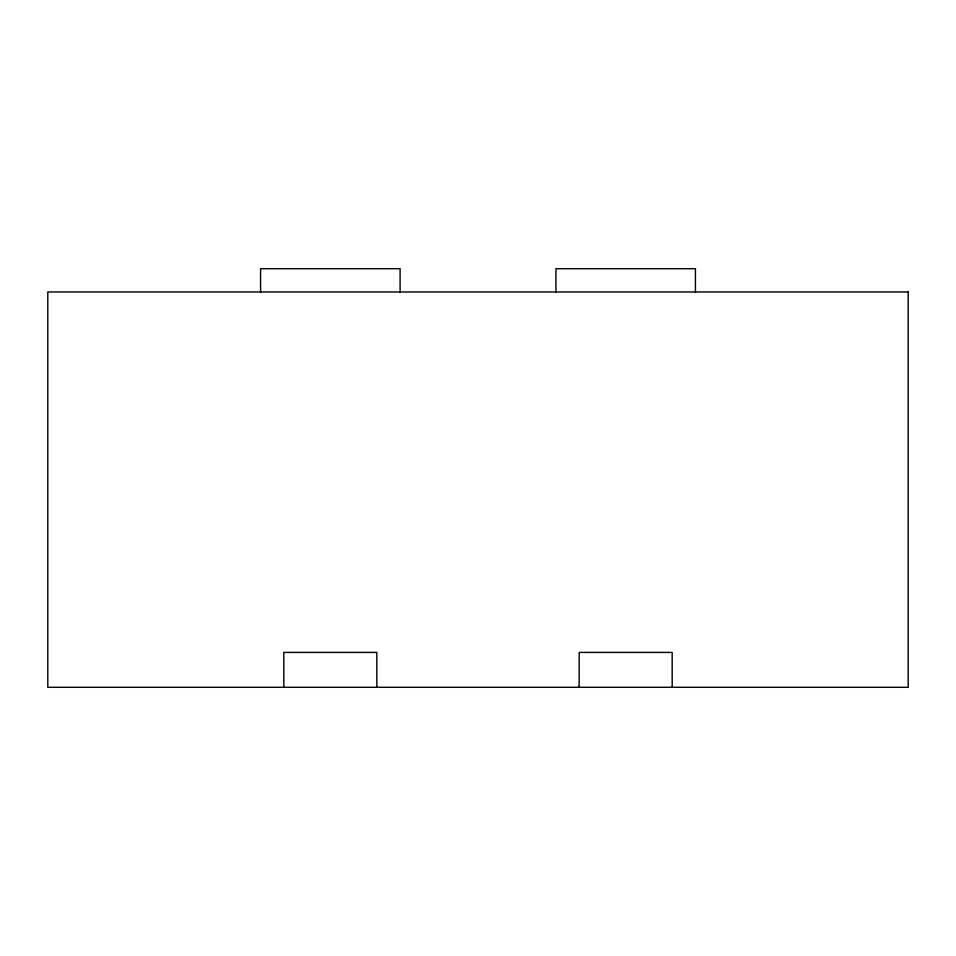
<?xml version="1.0" encoding="UTF-8"?>
<svg xmlns="http://www.w3.org/2000/svg" width="956" height="956" viewBox="0 0 956 956"><rect width="100%" height="100%" fill="white"/><g stroke="black" fill="none" stroke-linecap="round" stroke-linejoin="round"><path stroke-width="1.43" d="M695.43 292.464L695.43 268.708L555.902 268.708L555.902 292.464M672.176 687.292L672.176 652.41L579.157 652.41L579.157 687.292M400.098 292.464L400.098 268.708L260.57 268.708L260.57 292.464M376.843 687.292L376.843 652.41L283.824 652.41L283.824 687.292M908.2 291.962L47.8 291.962L47.8 687.292L908.2 687.292L908.2 291.962"/></g></svg>
